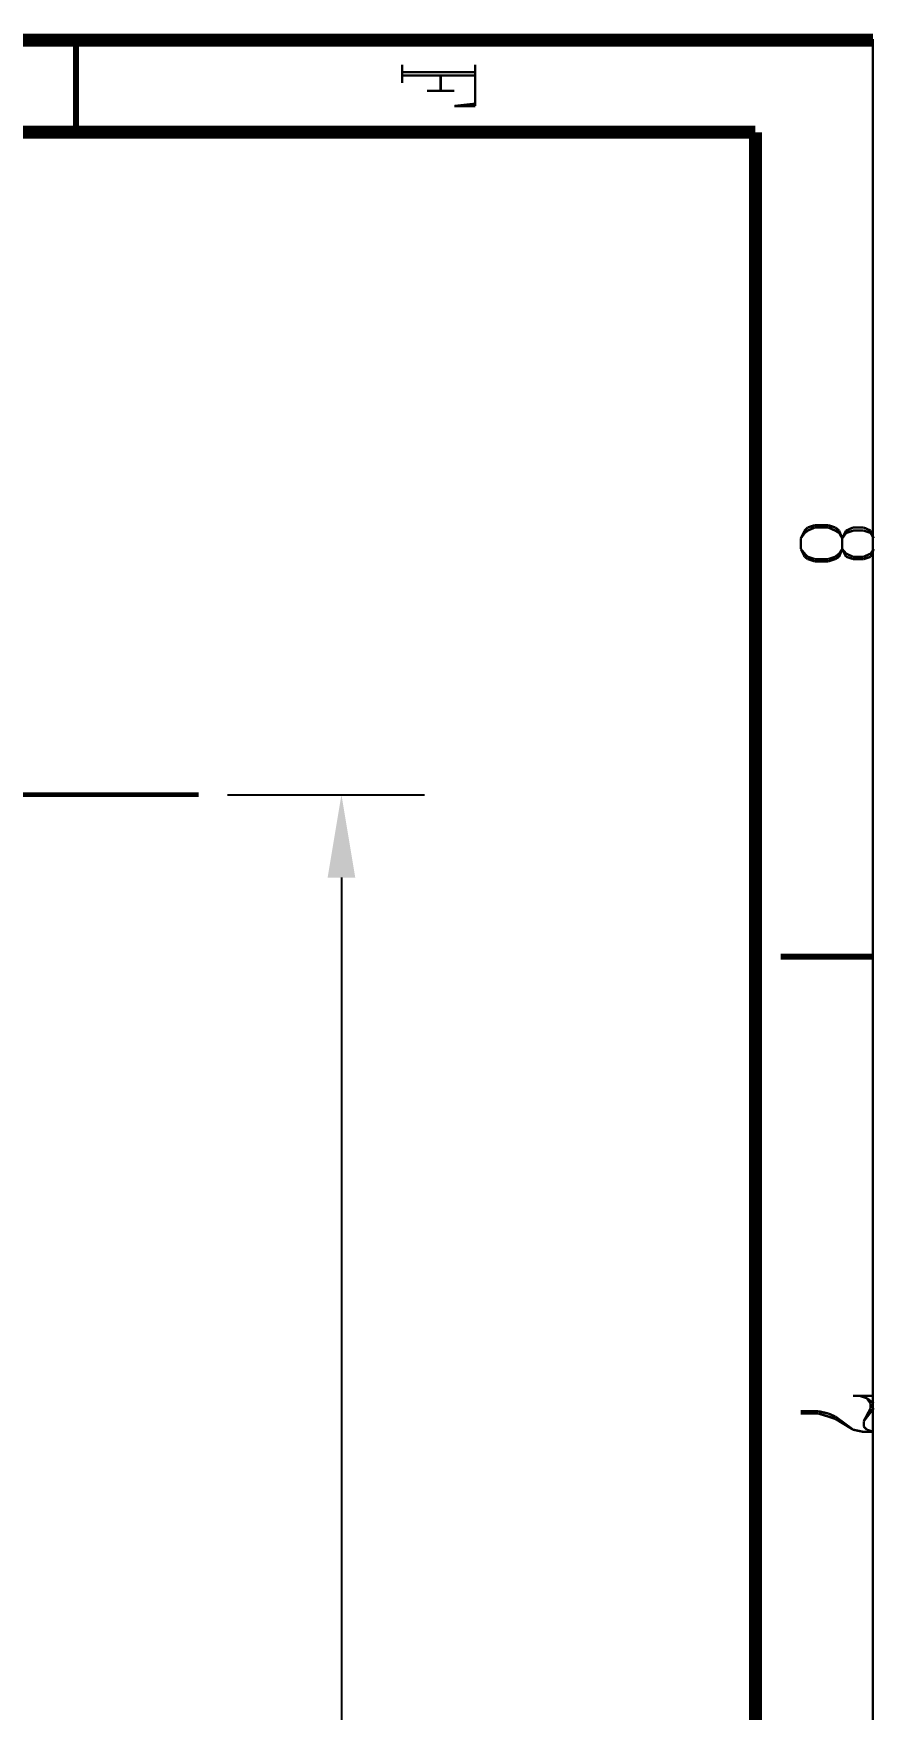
# Model space of a CAD drawing. Extents: x 0.1 to 11.6, y 0.3 to 16.2.
# Drawn here: x 9.748 to 11.584, y 12.596 to 16.234 of the extents above; entities that cross this region are included whole.
import ezdxf

# ---------------------------------------------------------------- set-up
doc = ezdxf.new("R2010")
doc.units = 0
doc.header["$MEASUREMENT"] = 0
doc.dimstyles.get("Standard").update_dxf_attribs({"dimtxt": 0.18, "dimasz": 0.18, "dimexe": 0.18, "dimexo": 0.0625, "dimgap": 0.09, "dimtad": 0, "dimtih": 1, "dimtoh": 1, "dimdec": 4, "dimzin": 0, "dimdsep": 46, "dimtxsty": 'Standard', "dimcen": 0.09, "dimadec": 0, "dimazin": 0, "dimtfac": 1, "dimtdec": 4, "dimtofl": 0, "dimtmove": 0, "dimatfit": 3, "dimfxl": 1, "dimtolj": 1, "dimtzin": 0, "dimarcsym": 0})

# ---------------------------------------------------------------- blocks, each defined once
blk = doc.blocks.new('*D0')
at = {"color": 0, "linetype": 'Continuous', "lineweight": -2, "transparency": 16777216}
for p, q in [((10.1692, 14.5817), (10.5963, 14.5817)), ((10.4163, 14.4017), (10.4163, 12.315)), ((10.4163, 9.8683), (10.4163, 11.955)), ((10.1692, 9.6883), (10.5963, 9.6883))]:
    blk.add_line(p, q, dxfattribs=at)
at = {"color": 0, "linetype": 'Continuous', "transparency": 16777216}
for points in [[(10.3863, 14.4017), (10.4463, 14.4017), (10.4163, 14.5817)], [(10.3863, 9.8683), (10.4463, 9.8683), (10.4163, 9.6883)]]:
    blk.add_solid(points, dxfattribs=at)
at = {"layer": 'Defpoints', "color": 0, "linetype": 'Continuous', "transparency": 16777216}
for p in [(10.1067, 14.5817), (10.4163, 14.5817), (10.1067, 9.6883)]:
    blk.add_point(p, dxfattribs=at)
at = {"color": 0, "linetype": 'Continuous', "transparency": 16777216, "insert": (10.4163, 12.135), "char_height": 0.18, "attachment_point": 5}
blk.add_mtext('\\A1;varA', dxfattribs=at)

msp = doc.modelspace()

# ---------------------------------------------------------------- linework, layer by layer
at = {"color": 0}
for points, const_width in [([(0.155003, 16.22), (11.57, 16.22)], 0.028333), ([(9.84, 16.02), (9.84, 16.22)], 0.013333), ([(10.5483, 16.1667), (10.5483, 16.1267)], 0.005208), ([(10.7067, 16.1667), (10.7067, 16.0767)], 0.005208), ([(10.7067, 16.15), (10.5483, 16.15)], 0.005208), ([(10.7067, 16.1433), (10.5483, 16.1433)], 0.005208), ([(10.6317, 16.1433), (10.6317, 16.11)], 0.005208), ([(10.6617, 16.11), (10.6017, 16.11)], 0.005208), ([(10.6617, 16.0767), (10.7067, 16.0817)], 0.005208), ([(10.7067, 16.0767), (10.6617, 16.0767)], 0.005208), ([(0.398329, 16.02), (11.315, 16.02)], 0.028333), ([(11.315, 16.02), (11.315, 0.516656)], 0.028333), ([(11.4217, 15.155), (11.4134, 15.1383)], 0.005208), ([(11.4217, 15.15), (11.4134, 15.1383)], 0.005208), ([(11.4134, 15.1383), (11.4134, 15.115)], 0.005208), ([(11.4283, 15.1617), (11.4217, 15.155)], 0.005208), ([(11.4283, 15.155), (11.4217, 15.15)], 0.005208), ([(11.4434, 15.1667), (11.4283, 15.1617)], 0.005208), ([(11.4434, 15.1617), (11.4283, 15.155)], 0.005208), ([(11.4733, 15.1667), (11.4434, 15.1667)], 0.005208), ([(11.4733, 15.1617), (11.4434, 15.1617)], 0.005208), ([(11.4883, 15.1617), (11.4733, 15.1667)], 0.005208), ([(11.4883, 15.155), (11.4733, 15.1617)], 0.005208), ([(11.4967, 15.155), (11.4883, 15.1617)], 0.005208), ([(11.4967, 15.15), (11.4883, 15.155)], 0.005208), ([(11.5033, 15.1383), (11.4967, 15.155)], 0.005208), ([(11.5033, 15.1383), (11.4967, 15.15)], 0.005208), ([(11.5117, 15.155), (11.5033, 15.1383)], 0.005208), ([(11.5117, 15.15), (11.5033, 15.1383)], 0.005208), ([(11.5033, 15.1383), (11.5033, 15.115)], 0.005208), ([(11.5267, 15.1617), (11.5117, 15.155)], 0.005208), ([(11.5267, 15.155), (11.5117, 15.15)], 0.005208), ([(11.55, 15.1617), (11.5267, 15.1617)], 0.005208), ([(11.55, 15.155), (11.5267, 15.155)], 0.005208), ([(11.565, 15.155), (11.55, 15.1617)], 0.005208), ([(11.565, 15.15), (11.55, 15.155)], 0.005208), ([(11.5717, 15.1383), (11.565, 15.155)], 0.005208), ([(11.5717, 15.1383), (11.565, 15.15)], 0.005208), ([(11.4134, 15.115), (11.4217, 15.0983)], 0.005208), ([(11.4134, 15.115), (11.4217, 15.105)], 0.005208), ([(11.4217, 15.105), (11.4283, 15.0983)], 0.005208), ([(11.4217, 15.0983), (11.4283, 15.0933)], 0.005208), ([(11.4283, 15.0983), (11.4434, 15.0933)], 0.005208), ([(11.4733, 15.0933), (11.4883, 15.0983)], 0.005208), ([(11.4883, 15.0983), (11.4967, 15.105)], 0.005208), ([(11.4883, 15.0933), (11.4967, 15.0983)], 0.005208), ([(11.4967, 15.0983), (11.5033, 15.115)], 0.005208), ([(11.4967, 15.105), (11.5033, 15.115)], 0.005208), ([(11.5033, 15.115), (11.5117, 15.0983)], 0.005208), ([(11.5033, 15.115), (11.5117, 15.105)], 0.005208), ([(11.5117, 15.105), (11.5267, 15.0983)], 0.005208), ([(11.5117, 15.0983), (11.5267, 15.0933)], 0.005208), ([(11.5267, 15.0983), (11.55, 15.0983)], 0.005208), ([(11.55, 15.0983), (11.565, 15.105)], 0.005208), ([(11.55, 15.0933), (11.565, 15.0983)], 0.005208), ([(11.565, 15.0983), (11.5717, 15.115)], 0.005208), ([(11.565, 15.105), (11.5717, 15.115)], 0.005208), ([(11.4283, 15.0933), (11.4434, 15.0883)], 0.005208), ([(11.4434, 15.0933), (11.4733, 15.0933)], 0.005208), ([(11.4434, 15.0883), (11.4733, 15.0883)], 0.005208), ([(11.4733, 15.0883), (11.4883, 15.0933)], 0.005208), ([(11.5267, 15.0933), (11.55, 15.0933)], 0.005208), ([(8.78668, 14.5817), (10.1067, 14.5817)], 0.01), ([(11.37, 14.23), (11.57, 14.23)], 0.013333), ([(11.4517, 13.2433), (11.4134, 13.2433)], 0.005208), ([(11.4733, 13.2383), (11.4517, 13.2433)], 0.005208), ([(11.5717, 13.2767), (11.5267, 13.2767)], 0.005208), ([(11.5417, 13.2767), (11.5566, 13.2717)], 0.005208), ([(11.5717, 13.25), (11.55, 13.2217)], 0.005208), ([(11.565, 13.25), (11.55, 13.2217)], 0.005208), ([(11.5566, 13.2717), (11.5717, 13.26)], 0.005208), ([(11.5566, 13.2717), (11.565, 13.26)], 0.005208), ([(11.565, 13.26), (11.565, 13.25)], 0.005208), ([(11.4517, 13.2383), (11.4134, 13.2383)], 0.005208), ([(11.4733, 13.2317), (11.4517, 13.2383)], 0.005208), ([(11.4883, 13.2317), (11.4733, 13.2383)], 0.005208), ([(11.4883, 13.2267), (11.4733, 13.2317)], 0.005208), ([(11.5267, 13.2033), (11.4883, 13.2317)], 0.005208), ([(11.5267, 13.2033), (11.4883, 13.2267)], 0.005208), ([(11.55, 13.2217), (11.55, 13.21)], 0.005208), ([(11.55, 13.21), (11.5566, 13.2033)], 0.005208), ([(11.55, 13.1983), (11.5267, 13.2033)], 0.005208), ([(11.5717, 13.1983), (11.55, 13.1983)], 0.005208), ([(11.5566, 13.2033), (11.5717, 13.1983)], 0.005208)]:
    msp.add_lwpolyline(points, dxfattribs=dict(at, const_width=const_width))
at = {"color": 0, "const_width": 0.005208}
msp.add_lwpolyline([(0.155003, 16.22), (11.57, 16.22), (11.57, 0.310004), (0.155003, 0.310004), (0.155003, 16.22)], close=True, dxfattribs=at)

# ---------------------------------------------------------------- dimensions: what is measured, and where the dimension line sits
at = {"linetype": 'Continuous'}
dim = msp.add_linear_dim(base=(10.41633, 14.5817), p1=(10.1067, 9.68832), p2=(10.1067, 14.5817), angle=90, text='varA', dimstyle='Standard', dxfattribs=at)
dim.commit()
dim.dimension.update_dxf_attribs({"geometry": '*D0', "text_midpoint": (10.41633, 12.13501)})

doc.saveas('drawing.dxf')
